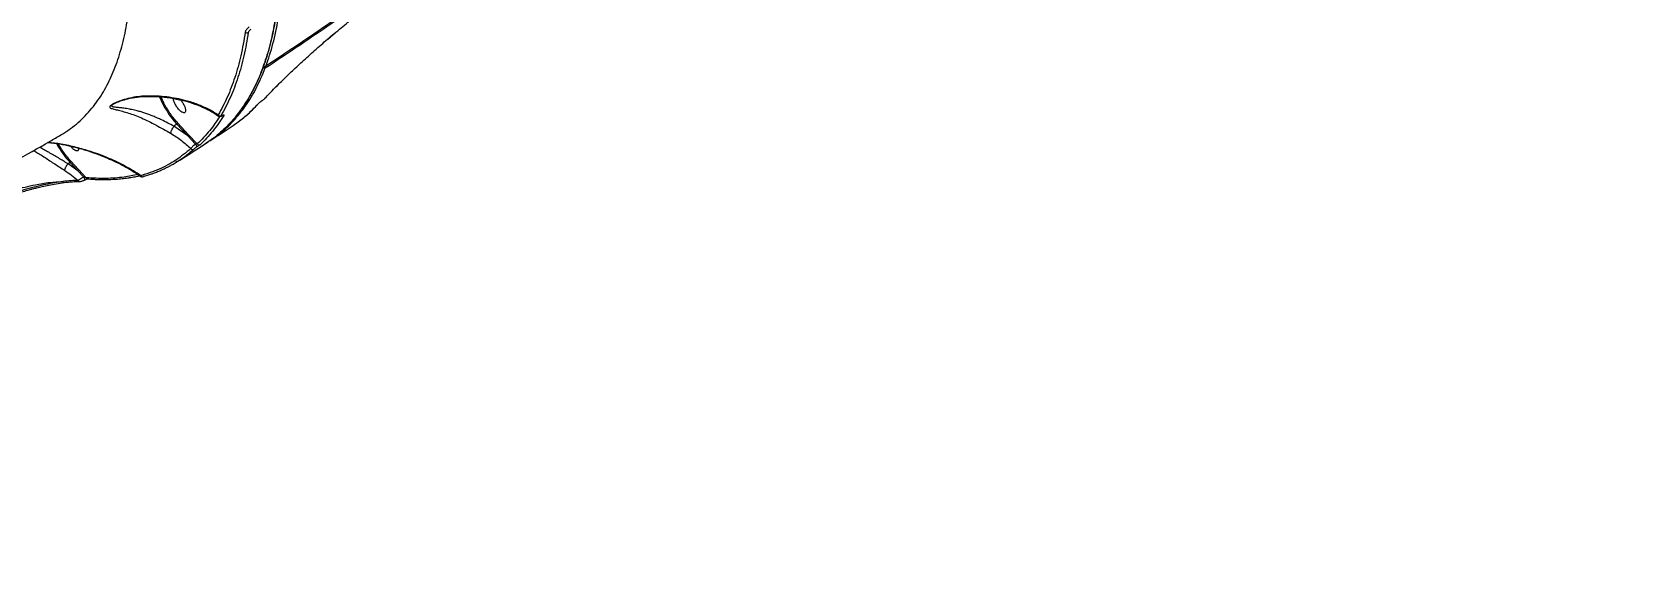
# Model space of a CAD drawing. Header units: millimetres. Extents: x -6234 to 7498, y -6127 to 5103.
# Drawn here: x 4208 to 4942, y -1900 to -1650 of the extents above; entities that cross this region are included whole.
import ezdxf

# ---------------------------------------------------------------- set-up
doc = ezdxf.new("R2010")
doc.units = ezdxf.units.MM
for name, color, linetype in [('DIKOM_ОБЪЕКТ', 7, 'Continuous'), ('DIKOM_РАЗМЕР_ЗОНА', 7, 'Continuous'), ('DIKOM_РАЗМЕР_ОБЪЕКТА', 7, 'Continuous')]:
    doc.layers.add(name, color=color, linetype=linetype)
doc.styles.add('style1', font='arial.ttf', dxfattribs={"width": 0.8})
doc.dimstyles.new('1-50', dxfattribs={"dimtxt": 300, "dimasz": 200, "dimexe": 100, "dimexo": 0, "dimgap": 100, "dimtad": 1, "dimtxsty": 'style1', "dimcen": 200, "dimclrd": 7, "dimclre": 7, "dimclrt": 7, "dimadec": 1, "dimazin": 2, "dimtfac": 1, "dimtmove": 0, "dimatfit": 2, "dimfxl": 0, "dimlwd": 25, "dimlwe": 18, "dimarcsym": 0})

# ---------------------------------------------------------------- blocks, each defined once
blk = doc.blocks.new('*D10')
at = {"layer": 'Defpoints', "color": 0, "transparency": 16777216}
for p in [(5627.97, 903.07), (-3229.39, -1461.51), (5627.97, -5097.58)]:
    blk.add_point(p, dxfattribs=at)
at = {"layer": 'DIKOM_РАЗМЕР_ОБЪЕКТА', "color": 7, "lineweight": 18, "transparency": 16777216}
for p, q in [((5627.97, 903.07), (5627.97, -5197.58)), ((-3229.39, -1461.51), (-3229.39, -5197.58))]:
    blk.add_line(p, q, dxfattribs=at)
at = {"layer": 'DIKOM_РАЗМЕР_ОБЪЕКТА', "color": 7, "lineweight": 25, "transparency": 16777216}
blk.add_line((-3029.39, -5097.58), (5427.97, -5097.58), dxfattribs=at)
at = {"layer": 'DIKOM_РАЗМЕР_ОБЪЕКТА', "color": 7, "transparency": 16777216}
for points in [[(-3029.39, -5064.25), (-3029.39, -5130.92), (-3229.39, -5097.58)], [(5427.97, -5064.25), (5427.97, -5130.92), (5627.97, -5097.58)]]:
    blk.add_solid(points, dxfattribs=at)
at = {"layer": 'DIKOM_РАЗМЕР_ОБЪЕКТА', "color": 7, "lineweight": 40, "transparency": 16777216, "insert": (1488.3, -4844.41), "char_height": 300, "attachment_point": 5, "style": 'style1'}
blk.add_mtext('8850', dxfattribs=at)
blk = doc.blocks.new('*D13')
at = {"layer": 'Defpoints', "color": 0, "transparency": 16777216}
for p in [(7498.07, 1778.2), (-5229.39, -1831.36), (7498.07, -6026.74)]:
    blk.add_point(p, dxfattribs=at)
at = {"layer": 'DIKOM_РАЗМЕР_ЗОНА', "color": 7, "lineweight": 18, "transparency": 16777216}
for p, q in [((7498.07, 1778.2), (7498.07, -6126.74)), ((-5229.39, -1831.36), (-5229.39, -6126.74))]:
    blk.add_line(p, q, dxfattribs=at)
at = {"layer": 'DIKOM_РАЗМЕР_ЗОНА', "color": 7, "lineweight": 25, "transparency": 16777216}
blk.add_line((-5029.39, -6026.74), (7298.07, -6026.74), dxfattribs=at)
at = {"layer": 'DIKOM_РАЗМЕР_ЗОНА', "color": 7, "transparency": 16777216}
for points in [[(-5029.39, -5993.4), (-5029.39, -6060.07), (-5229.39, -6026.74)], [(7298.07, -5993.4), (7298.07, -6060.07), (7498.07, -6026.74)]]:
    blk.add_solid(points, dxfattribs=at)
at = {"layer": 'DIKOM_РАЗМЕР_ЗОНА', "color": 7, "transparency": 16777216, "insert": (1560.69, -5773.56), "char_height": 300, "attachment_point": 5, "style": 'style1'}
blk.add_mtext('12750', dxfattribs=at)

msp = doc.modelspace()

# ---------------------------------------------------------------- linework, layer by layer
at = {"layer": 'DIKOM_ОБЪЕКТ', "color": 7, "linetype": 'Continuous', "lineweight": 15}
for p, q in [((4342.779, -1653.555), (4346.335, -1650.55)), ((4318.89, -1675.615), (4320.596, -1673.921)), ((4244.802, -1683.364), (4245.411, -1683.038)), ((4311.273, -1682.907), (4311.415, -1682.763)), ((4312.572, -1681.856), (4312.522, -1681.874)), ((4272.537, -1693.426), (4272.534, -1693.429)), ((4273.929, -1692.522), (4272.537, -1693.426)), ((4278.831, -1697.791), (4272.537, -1693.426)), ((4278.831, -1697.791), (4273.929, -1692.522)), ((4279.242, -1697.267), (4274.339, -1691.997)), ((4299.976, -1692.747), (4300.64, -1692.246)), ((4282.436, -1701.577), (4278.831, -1697.791)), ((4283.164, -1701.507), (4279.242, -1697.267)), ((4286.837, -1701.336), (4287.466, -1700.955)), ((4287.314, -1701.121), (4287.667, -1700.862)), ((4287.431, -1700.928), (4288.26, -1700.359)), ((4287.667, -1700.862), (4287.822, -1700.748)), ((4225.05, -1709.961), (4224.139, -1710.554)), ((4228.569, -1713.744), (4225.05, -1709.961)), ((4228.98, -1713.22), (4225.461, -1709.437)), ((4274.066, -1709.519), (4273.241, -1709.968)), ((4274.08, -1709.543), (4274.478, -1709.295)), ((4224.139, -1710.554), (4224.136, -1710.556)), ((4228.569, -1713.744), (4224.139, -1710.554)), ((4231.282, -1716.582), (4228.569, -1713.744)), ((4232.461, -1716.982), (4228.98, -1713.22)), ((4258.252, -1715.728), (4258.541, -1715.661)), ((4258.99, -1715.528), (4258.419, -1715.635)), ((4229.481, -1718.645), (4229.391, -1718.651))]:
    msp.add_line(p, q, dxfattribs=at)
at = {"layer": 'DIKOM_ОБЪЕКТ', "color": 7, "linetype": 'Continuous', "lineweight": 15, "flags": 128}
for points in [[(4314.124, -1680.577), (4314.255, -1680.469), (4314.307, -1680.41)], [(4311.075, -1683.09), (4311.214, -1682.974), (4311.276, -1682.903)], [(4294.713, -1688.455), (4294.669, -1688.5), (4294.629, -1688.527)], [(4258.449, -1716.444), (4258.383, -1716.456), (4258.281, -1716.466)], [(4222.445, -1719.124), (4222.329, -1719.128), (4222.326, -1719.128)], [(4231.775, -1717.912), (4231.838, -1717.915), (4231.848, -1717.903)]]:
    msp.add_lwpolyline(points, dxfattribs=at)
at = {"layer": 'DIKOM_ОБЪЕКТ', "color": 7, "linetype": 'Continuous', "lineweight": 15}
for centre, radius, start, end in [((4305.912, -1649.589), 1.115, 225.249314, 301.077852), ((4313.361, -1666.607), 0.915, 350.489805, 28.957854), ((4305.038, -1663.926), 42.255, 202.241503, 222.589585), ((4318.352, -1675.359), 0.595, 300.998188, 334.891334), ((4293.563, -1687.582), 1.036, 218.362947, 300.202389), ((4294.847, -1687.589), 0.981, 255.604505, 301.379561), ((4257.074, -1680.733), 43.357, 208.334795, 222.386707), ((4278.391, -1697.024), 0.884, 299.828894, 344.068595), ((4280.736, -1703.218), 2.363, 8.755644, 44.001875), ((4284, -1700.97), 0.994, 212.721523, 300.123651), ((4281.116, -1703.046), 0.988, 214.922879, 300.12143), ((4228.128, -1712.976), 0.886, 299.879223, 344.018265), ((4229.182, -1718.263), 2.69, 7.683268, 38.669755), ((4233.25, -1716.598), 0.878, 205.931682, 264.331833), ((4258.265, -1715.514), 0.952, 211.775495, 271.02111), ((4258.532, -1714.805), 0.856, 270.66758, 302.364477), ((4222.451, -1718.337), 0.801, 204.541897, 261.06092), ((4229.407, -1717.815), 0.835, 207.069859, 268.902507)]:
    msp.add_arc(centre, radius, start, end, dxfattribs=at)
for points, knots in [([(4314.572, -1665.937), (4315.705, -1662.572), (4317.961, -1655.871), (4320.295, -1644.611), (4321.856, -1632.589), (4322.583, -1619.773), (4322.516, -1606.249), (4321.669, -1592.07), (4320.066, -1577.299), (4317.73, -1561.997), (4314.688, -1546.223), (4310.968, -1530.038), (4306.597, -1513.499), (4301.605, -1496.665), (4296.024, -1479.592), (4289.885, -1462.333), (4283.221, -1444.942), (4276.062, -1427.47), (4268.444, -1409.967), (4260.398, -1392.48), (4251.958, -1375.054), (4244.7, -1360.77), (4238.854, -1349.642), (4234.56, -1341.636), (4230.205, -1333.675), (4225.79, -1325.762), (4221.32, -1317.901), (4216.797, -1310.095), (4210.968, -1300.218), (4203.772, -1288.329), (4195.138, -1274.513), (4185.345, -1259.327), (4174.354, -1242.881), (4162.135, -1225.323), (4149.825, -1208.324), (4137.467, -1191.911), (4125.997, -1177.257), (4115.433, -1164.216), (4105.767, -1152.638), (4096.047, -1141.348), (4086.29, -1130.361), (4076.506, -1119.692), (4066.712, -1109.354), (4055.618, -1098.031), (4043.243, -1085.919), (4029.629, -1073.258), (4016.125, -1061.377), (4002.749, -1050.228), (3993.975, -1043.483), (3989.592, -1040.113)], [0, 0, 0, 0, 0.0271357, 0.0540497, 0.0807422, 0.107213, 0.133462, 0.1594895, 0.1852954, 0.2108795, 0.2362419, 0.2613828, 0.286302, 0.3109995, 0.3354754, 0.3597295, 0.3837621, 0.4075729, 0.4311621, 0.4545296, 0.4776755, 0.5005996, 0.5112386, 0.5218231, 0.5323528, 0.542828, 0.5532488, 0.5636147, 0.5739263, 0.5926882, 0.6112665, 0.6296616, 0.6544488, 0.6788948, 0.7030001, 0.7267641, 0.7501873, 0.7681707, 0.7861326, 0.8040731, 0.8219922, 0.8398901, 0.8577664, 0.8756214, 0.900581, 0.9254987, 0.9503743, 0.9752081, 1, 1, 1, 1]), ([(4314.263, -1666.758), (4323.705, -1660.49), (4342.589, -1647.955), (4370.042, -1628.109), (4396.822, -1607.521), (4422.844, -1586.134), (4447.952, -1564.121), (4472.133, -1541.511), (4495.385, -1518.34), (4517.832, -1494.493), (4539.585, -1469.842), (4560.608, -1444.395), (4580.863, -1418.163), (4600.204, -1391.32), (4618.617, -1363.892), (4635.977, -1336.07), (4652.296, -1307.893), (4667.555, -1279.386), (4681.927, -1250.443), (4690.688, -1230.78), (4695.068, -1220.949)], [0, 0, 0, 0, 0.056, 0.112, 0.168, 0.2239999, 0.2799998, 0.3349999, 0.39, 0.445, 0.5000001, 0.5559999, 0.6120001, 0.6679999, 0.7239999, 0.7799999, 0.835, 0.89, 0.945, 1, 1, 1, 1]), ([(4695.377, -1220.127), (4690.915, -1230.137), (4681.992, -1250.156), (4667.33, -1279.612), (4651.75, -1308.615), (4635.174, -1337.099), (4617.746, -1364.882), (4599.495, -1391.948), (4580.458, -1418.285), (4560.542, -1444.033), (4539.637, -1469.322), (4517.745, -1494.115), (4494.867, -1518.378), (4471.156, -1541.938), (4446.633, -1564.775), (4421.47, -1586.734), (4395.71, -1607.818), (4369.377, -1628.004), (4342.396, -1647.474), (4323.847, -1659.783), (4314.572, -1665.937)], [0, 0, 0, 0, 0.056, 0.1119999, 0.1679999, 0.2239999, 0.2799999, 0.3349998, 0.3899999, 0.4449999, 0.5000001, 0.5560002, 0.6120002, 0.6680001, 0.7239999, 0.78, 0.8350001, 0.8900001, 0.9450001, 1, 1, 1, 1]), ([(4166.999, -1235.599), (4171.102, -1241.573), (4179.316, -1253.53), (4191.244, -1271.821), (4202.854, -1290.329), (4214.086, -1309.034), (4224.915, -1327.878), (4235.308, -1346.812), (4245.233, -1365.783), (4254.661, -1384.74), (4263.563, -1403.63), (4270.971, -1420.283), (4277.082, -1434.75), (4282.077, -1447.109), (4286.84, -1459.472), (4291.358, -1471.818), (4295.614, -1484.128), (4299.595, -1496.379), (4303.785, -1510.199), (4307.999, -1525.486), (4312.008, -1542.08), (4315.336, -1558.338), (4317.944, -1574.187), (4319.382, -1586.132), (4320.12, -1594.508), (4320.478, -1599.556), (4320.739, -1604.532), (4320.905, -1609.432), (4320.972, -1614.253), (4320.941, -1618.992), (4320.733, -1626.385), (4320.033, -1636.142), (4318.413, -1647.402), (4316.124, -1657.606), (4313.23, -1666.789), (4309.649, -1675.232), (4305.368, -1682.882), (4300.401, -1689.727), (4294.664, -1695.602), (4290.265, -1699.375), (4287.59, -1700.885), (4287.274, -1701.064)], [0, 0, 0, 0, 0.0313103, 0.062674, 0.0940913, 0.125562, 0.1570864, 0.1886642, 0.2202955, 0.2519805, 0.2837188, 0.3155107, 0.3365976, 0.3579048, 0.379432, 0.4011795, 0.4231471, 0.4453349, 0.4677428, 0.4994821, 0.5316527, 0.5642547, 0.5972882, 0.6307531, 0.642273, 0.6538375, 0.6654465, 0.6771002, 0.6887984, 0.7005411, 0.7123283, 0.7449699, 0.7779485, 0.8082221, 0.8387742, 0.8696048, 0.9007138, 0.9321015, 0.9637677, 0.9957123, 1, 1, 1, 1]), ([(4300.508, -1689.246), (4300.82, -1688.889), (4302.148, -1687.366), (4304.285, -1684.384), (4306.911, -1680.298), (4309.911, -1674.813), (4313.078, -1667.663), (4316.106, -1658.492), (4318.46, -1648.523), (4320.137, -1637.788), (4321.131, -1626.305), (4321.445, -1614.106), (4321.076, -1601.214), (4320.025, -1587.662), (4318.294, -1573.491), (4315.89, -1558.746), (4312.82, -1543.462), (4309.091, -1527.673), (4304.71, -1511.416), (4299.69, -1494.726), (4294.042, -1477.656), (4287.784, -1460.254), (4280.938, -1442.574), (4273.515, -1424.651), (4265.535, -1406.531), (4257.014, -1388.25), (4247.976, -1369.859), (4238.446, -1351.413), (4228.455, -1332.97), (4217.612, -1313.839), (4205.879, -1294.072), (4195.594, -1277.546), (4187.533, -1265.015), (4183.129, -1258.303), (4179.854, -1253.377), (4177.511, -1249.877), (4174.659, -1245.652), (4171.284, -1240.703), (4168.844, -1237.18), (4167.539, -1235.296)], [0, 0, 0, 0, 0.0057732, 0.024642, 0.0435097, 0.062377, 0.0954079, 0.128492, 0.1615035, 0.1945095, 0.2275141, 0.2605164, 0.2935182, 0.3265744, 0.3596084, 0.392606, 0.4256026, 0.4585986, 0.4915932, 0.5246071, 0.5576721, 0.5906683, 0.623661, 0.6566539, 0.6896463, 0.7226395, 0.7556886, 0.7887162, 0.8217082, 0.8546993, 0.8916487, 0.9285981, 0.9448437, 0.9606051, 0.9657519, 0.9722312, 0.9801083, 0.9893668, 1, 1, 1, 1]), ([(4220.887, -1697.372), (4222.087, -1696.638), (4224.549, -1695.132), (4227.998, -1692.451), (4231.291, -1689.442), (4234.344, -1686.128), (4237.163, -1682.527), (4240.489, -1677.532), (4244.034, -1670.808), (4247.43, -1661.955), (4250.029, -1652.299), (4251.597, -1643.366), (4252.478, -1635.542), (4252.94, -1629.094), (4253.167, -1622.452), (4253.163, -1615.627), (4252.934, -1608.632), (4252.486, -1601.478), (4251.763, -1593.519), (4250.7, -1584.71), (4249.228, -1575.012), (4247.442, -1565.136), (4245.353, -1555.103), (4242.974, -1544.935), (4240.268, -1534.458), (4237.226, -1523.675), (4233.842, -1512.594), (4230.184, -1501.432), (4226.267, -1490.21), (4222.104, -1478.947), (4217.32, -1466.669), (4211.845, -1453.361), (4205.604, -1439.018), (4199.037, -1424.685), (4192.167, -1410.393), (4184.312, -1394.769), (4175.363, -1377.808), (4165.201, -1359.537), (4154.632, -1341.383), (4147.233, -1329.408), (4143.541, -1323.432)], [0, 0, 0, 0, 0.0199936, 0.041, 0.0618969, 0.082684, 0.1033616, 0.1239296, 0.1620787, 0.1997421, 0.2369201, 0.2736128, 0.2943639, 0.3149567, 0.3353911, 0.3556669, 0.3757845, 0.3957436, 0.4155444, 0.4405409, 0.4652902, 0.4897922, 0.5140471, 0.5380547, 0.5618151, 0.5866812, 0.6113132, 0.6357105, 0.6598735, 0.6838021, 0.7074959, 0.7372214, 0.7666792, 0.7958691, 0.8247911, 0.8534451, 0.8903048, 0.9270175, 0.9635828, 1, 1, 1, 1]), ([(4318.659, -1675.87), (4319.949, -1674.585), (4322.53, -1672.015), (4327.268, -1667.485), (4332.519, -1662.616), (4338.22, -1657.504), (4344.25, -1652.288), (4350.449, -1647.138), (4356.708, -1642.146), (4360.755, -1639.117), (4362.781, -1637.602)], [0, 0, 0, 0, 0.1253488, 0.2508637, 0.3753436, 0.5006254, 0.6251959, 0.7503316, 0.8750621, 1, 1, 1, 1]), ([(4305.127, -1650.381), (4304.505, -1654.035), (4303.263, -1661.332), (4300.47, -1671.184), (4297.065, -1680.286), (4294.19, -1685.576), (4292.751, -1688.225)], [0, 0, 0, 0, 0.2503516, 0.500001, 0.749651, 1, 1, 1, 1]), ([(4306.488, -1650.544), (4305.878, -1654.137), (4304.651, -1661.366), (4301.883, -1671.207), (4298.463, -1680.407), (4295.55, -1685.777), (4294.084, -1688.478)], [0, 0, 0, 0, 0.2455099, 0.4940136, 0.7455107, 1, 1, 1, 1]), ([(4306.917, -1647.994), (4306.69, -1648.182), (4306.235, -1648.558), (4305.665, -1649.222), (4305.251, -1649.871), (4305.168, -1650.211), (4305.127, -1650.381)], [0, 0, 0, 0, 0.2500205, 0.4999258, 0.749777, 1, 1, 1, 1]), ([(4307.604, -1649.15), (4307.464, -1649.26), (4307.185, -1649.48), (4306.831, -1649.867), (4306.572, -1650.246), (4306.516, -1650.444), (4306.488, -1650.544)], [0, 0, 0, 0, 0.2499763, 0.4999643, 0.7496985, 1, 1, 1, 1]), ([(4313.375, -1665.871), (4313.467, -1665.929), (4313.651, -1666.043), (4313.976, -1666.104), (4314.299, -1666.079), (4314.481, -1665.984), (4314.572, -1665.937)], [0, 0, 0, 0, 0.249995, 0.5000301, 0.7499334, 1, 1, 1, 1]), ([(4313.613, -1666.116), (4313.74, -1666.149), (4313.919, -1666.195), (4314.192, -1666.161), (4314.406, -1666.095), (4314.536, -1665.993), (4314.596, -1665.946)], [0, 0, 0, 0, 0.369059, 0.5253673, 0.7847264, 1, 1, 1, 1]), ([(4289.729, -1699.351), (4290.986, -1698.531), (4294.604, -1696.168), (4299.835, -1691.088), (4305.438, -1684.157), (4310.34, -1676.132), (4312.952, -1669.891), (4314.263, -1666.758)], [0, 0, 0, 0, 0.116091, 0.3343331, 0.5543994, 0.7762874, 1, 1, 1, 1]), ([(4314.263, -1666.758), (4314.172, -1666.805), (4313.991, -1666.899), (4313.665, -1666.93), (4313.455, -1666.873), (4313.351, -1666.845)], [0, 0, 0, 0, 0.3333346, 0.666707, 1, 1, 1, 1]), ([(4259.818, -1679.597), (4258.563, -1679.67), (4256.037, -1679.819), (4252.371, -1680.497), (4248.853, -1681.46), (4246.162, -1682.495), (4244.411, -1683.383), (4243.472, -1684.028), (4243.115, -1684.556), (4243.311, -1684.938), (4243.872, -1685.228), (4244.929, -1685.558), (4246.632, -1685.955), (4249.03, -1686.55), (4251.692, -1687.327), (4254.577, -1688.324), (4257.663, -1689.57), (4260.914, -1691.07), (4264.29, -1692.807), (4267.729, -1694.727), (4269.931, -1696.007), (4271.034, -1696.647)], [0, 0, 0, 0, 0.0614748, 0.1237181, 0.1865143, 0.2501492, 0.2824438, 0.3151083, 0.3478444, 0.3803911, 0.4126314, 0.4444744, 0.5076559, 0.5698164, 0.6315679, 0.6935133, 0.7547534, 0.8160766, 0.8772205, 0.9385432, 1, 1, 1, 1]), ([(4245.411, -1683.038), (4245.608, -1682.928), (4246.426, -1682.473), (4248.56, -1681.668), (4251.807, -1680.728), (4255.654, -1679.963), (4258.585, -1679.822), (4260.004, -1679.754)], [0, 0, 0, 0, 0.0622362, 0.2578259, 0.460399, 0.7388586, 1, 1, 1, 1]), ([(4259.76, -1679.738), (4261.269, -1679.737), (4264.563, -1679.735), (4269.735, -1680.224), (4274.895, -1681.133), (4279.852, -1682.457), (4284.467, -1684.121), (4288.939, -1686.181), (4291.577, -1687.888), (4292.877, -1688.729)], [0, 0, 0, 0, 0.1168352, 0.2549572, 0.4137515, 0.5476101, 0.6926144, 0.8485721, 1, 1, 1, 1]), ([(4292.751, -1688.225), (4291.308, -1687.333), (4288.43, -1685.554), (4283.466, -1683.392), (4278.543, -1681.788), (4273.77, -1680.682), (4269.279, -1679.985), (4264.631, -1679.573), (4261.423, -1679.589), (4259.818, -1679.597)], [0, 0, 0, 0, 0.1666545, 0.3325145, 0.4995614, 0.62503, 0.7497833, 0.8748677, 1, 1, 1, 1]), ([(4259.818, -1679.597), (4259.867, -1679.665), (4259.925, -1679.748), (4259.984, -1679.723), (4259.993, -1679.719)], [0, 0, 0, 0, 0.8359086, 1, 1, 1, 1]), ([(4274.339, -1691.997), (4273.853, -1691.453), (4272.864, -1690.344), (4271.412, -1688.448), (4270.009, -1686.4), (4268.716, -1684.251), (4267.574, -1682.093), (4266.973, -1680.698), (4266.678, -1680.014)], [0, 0, 0, 0, 0.1591766, 0.3240692, 0.4929923, 0.6640096, 0.8350315, 1, 1, 1, 1]), ([(4276.687, -1687.193), (4276.363, -1687.033), (4275.716, -1686.714), (4274.578, -1685.577), (4273.523, -1684.143), (4272.719, -1682.607), (4272.281, -1681.391), (4272.289, -1680.907), (4272.292, -1680.762)], [0, 0, 0, 0, 0.1841906, 0.3683939, 0.5525882, 0.7367864, 0.9209827, 1, 1, 1, 1]), ([(4312.572, -1681.856), (4312.657, -1681.796), (4312.831, -1681.672), (4313.17, -1681.417), (4313.545, -1681.116), (4313.9, -1680.806), (4314.049, -1680.653), (4314.124, -1680.577)], [0, 0, 0, 0, 0.122092, 0.2508439, 0.500746, 0.7506858, 1, 1, 1, 1]), ([(4313.937, -1680.761), (4313.974, -1680.729), (4314.142, -1680.585), (4314.235, -1680.487), (4314.307, -1680.411)], [0, 0, 0, 0, 0.2186662, 1, 1, 1, 1]), ([(4314.124, -1680.577), (4314.766, -1679.889), (4316.052, -1678.512), (4317.79, -1676.751), (4318.659, -1675.87)], [0, 0, 0, 0, 0.5000006, 1, 1, 1, 1]), ([(4272.534, -1693.429), (4271.599, -1692.928), (4269.728, -1691.924), (4267.161, -1690.646), (4264.934, -1689.623), (4263.017, -1688.806), (4261.12, -1688.067), (4259.27, -1687.417), (4257.488, -1686.855), (4255.912, -1686.417), (4254.496, -1686.068), (4253.326, -1685.809), (4252.114, -1685.571), (4250.888, -1685.358), (4249.732, -1685.186), (4248.642, -1685.047), (4247.695, -1684.938), (4246.742, -1684.837), (4245.888, -1684.746), (4245.111, -1684.643), (4244.479, -1684.514), (4244.066, -1684.322), (4244.017, -1684.017), (4244.35, -1683.665), (4244.711, -1683.429), (4244.804, -1683.368)], [0, 0, 0, 0, 0.0758498, 0.1518958, 0.2003213, 0.2509879, 0.3040383, 0.3536758, 0.4038843, 0.4553564, 0.4915496, 0.5314138, 0.5636696, 0.606922, 0.6519511, 0.6823714, 0.7235578, 0.7583584, 0.7964159, 0.8344078, 0.8725987, 0.9106234, 0.9487015, 0.9867676, 1, 1, 1, 1]), ([(4275.589, -1681.385), (4275.914, -1681.801), (4276.594, -1682.673), (4277.385, -1684.2), (4277.854, -1685.627), (4277.889, -1686.71), (4277.509, -1687.328), (4276.961, -1687.238), (4276.687, -1687.193)], [0, 0, 0, 0, 0.1541342, 0.3233077, 0.4924818, 0.6616577, 0.8308238, 1, 1, 1, 1]), ([(4292.751, -1688.225), (4292.742, -1688.365), (4292.73, -1688.572), (4292.868, -1688.649), (4292.912, -1688.674)], [0, 0, 0, 0, 0.6782074, 1, 1, 1, 1]), ([(4294.713, -1688.455), (4294.785, -1688.415), (4294.93, -1688.333), (4295.165, -1688.227), (4295.362, -1688.181), (4295.447, -1688.245), (4295.388, -1688.366), (4295.358, -1688.426)], [0, 0, 0, 0, 0.12353373, 0.25046874, 0.50014303, 0.74998602, 1, 1, 1, 1]), ([(4299.995, -1692.776), (4300.54, -1692.399), (4301.519, -1691.72), (4302.741, -1690.759), (4303.671, -1690.037), (4304.467, -1689.4), (4305.222, -1688.774), (4305.951, -1688.147), (4306.658, -1687.52), (4307.347, -1686.887), (4308.097, -1686.178), (4308.994, -1685.296), (4309.976, -1684.291), (4310.646, -1683.55), (4310.955, -1683.208)], [0, 0, 0, 0, 0.1256101, 0.2259895, 0.3027911, 0.3734134, 0.4425713, 0.5102835, 0.5766388, 0.6416667, 0.7072677, 0.7932328, 0.9048619, 1, 1, 1, 1]), ([(4300.64, -1692.246), (4302.32, -1691.057), (4306.069, -1688.404), (4309.295, -1684.979), (4311.075, -1683.09)], [0, 0, 0, 0, 0.4483395, 1, 1, 1, 1]), ([(4311.075, -1683.09), (4311.14, -1683.022), (4311.269, -1682.887), (4311.606, -1682.591), (4311.976, -1682.294), (4312.313, -1682.039), (4312.487, -1681.916), (4312.572, -1681.856)], [0, 0, 0, 0, 0.2499111, 0.4996258, 0.7492298, 0.8775044, 1, 1, 1, 1]), ([(4272.534, -1693.429), (4272.404, -1693.597), (4272.093, -1694.002), (4271.694, -1694.671), (4271.381, -1695.311), (4271.176, -1695.831), (4271.044, -1696.309), (4271.037, -1696.535), (4271.034, -1696.647)], [0, 0, 0, 0, 0.1634049, 0.3931581, 0.5327987, 0.6844879, 0.8425072, 1, 1, 1, 1]), ([(4274.339, -1691.997), (4274.331, -1692.037), (4274.314, -1692.115), (4274.217, -1692.264), (4274.083, -1692.41), (4273.98, -1692.485), (4273.929, -1692.522)], [0, 0, 0, 0, 0.2500895, 0.4999702, 0.750051, 1, 1, 1, 1]), ([(4293.469, -1688.884), (4292.006, -1691.097), (4288.911, -1695.781), (4285.149, -1699.53), (4283.164, -1701.507)], [0, 0, 0, 0, 0.4725269, 1, 1, 1, 1]), ([(4295.358, -1688.426), (4293.733, -1690.895), (4290.466, -1695.858), (4286.495, -1699.833), (4284.499, -1701.829)], [0, 0, 0, 0, 0.49756437, 1, 1, 1, 1]), ([(4288.927, -1700.027), (4291.438, -1698.413), (4295.151, -1696.028), (4298.8, -1693.554), (4299.98, -1692.753)], [0, 0, 0, 0, 0.6764582, 1, 1, 1, 1]), ([(4292.909, -1688.716), (4293.054, -1688.787), (4293.337, -1688.926), (4293.93, -1688.887), (4294.355, -1688.668), (4294.631, -1688.525)], [0, 0, 0, 0, 0.2672595, 0.5227949, 1, 1, 1, 1]), ([(4294.084, -1688.478), (4294.056, -1688.537), (4294, -1688.657), (4294.082, -1688.722), (4294.274, -1688.678), (4294.503, -1688.575), (4294.643, -1688.495), (4294.713, -1688.455)], [0, 0, 0, 0, 0.2491618, 0.4992312, 0.7491374, 0.8757545, 1, 1, 1, 1]), ([(4294.631, -1688.525), (4294.668, -1688.504), (4294.739, -1688.463), (4294.797, -1688.431), (4294.798, -1688.424), (4294.798, -1688.421)], [0, 0, 0, 0, 0.3727341, 0.7298129, 1, 1, 1, 1]), ([(3812.064, -1835.08), (3814.606, -1834.798), (3823.052, -1833.862), (3837.383, -1831.934), (3855.061, -1829.305), (3872.725, -1826.335), (3890.373, -1823.049), (3907.999, -1819.44), (3925.599, -1815.511), (3943.168, -1811.262), (3960.7, -1806.692), (3978.191, -1801.802), (3995.636, -1796.594), (4013.031, -1791.067), (4030.369, -1785.222), (4047.646, -1779.061), (4064.857, -1772.584), (4081.997, -1765.792), (4099.062, -1758.688), (4116.045, -1751.27), (4132.943, -1743.542), (4149.749, -1735.505), (4166.46, -1727.159), (4183.072, -1718.512), (4199.569, -1709.539), (4212.173, -1702.482), (4219.231, -1698.321), (4220.875, -1697.352)], [0, 0, 0, 0, 0.0178448, 0.0592942, 0.1008018, 0.142368, 0.1839946, 0.2256816, 0.2674302, 0.3092412, 0.3511155, 0.3930531, 0.4350542, 0.4771201, 0.5192505, 0.5614457, 0.6037064, 0.6460319, 0.6884228, 0.7308788, 0.7734006, 0.8159871, 0.8586391, 0.9013562, 0.9441378, 0.9869843, 1, 1, 1, 1]), ([(4224.136, -1710.556), (4223.42, -1710.129), (4221.969, -1709.265), (4219.745, -1707.927), (4217.509, -1706.597), (4215.331, -1705.331), (4213.195, -1704.142), (4211.779, -1703.383), (4211.075, -1703.033), (4211.041, -1703.016)], [0, 0, 0, 0, 0.1630438, 0.3304654, 0.4927627, 0.6610692, 0.8226258, 0.9914782, 1, 1, 1, 1]), ([(4257.455, -1716.016), (4255.18, -1714.559), (4250.642, -1711.653), (4242.935, -1707.992), (4235.348, -1705.124), (4227.995, -1703.019), (4221.47, -1701.564), (4217.01, -1701.032), (4214.982, -1700.791)], [0, 0, 0, 0, 0.1957823, 0.390417, 0.5853815, 0.7325066, 0.8783534, 1, 1, 1, 1]), ([(4215.016, -1700.772), (4216.79, -1700.992), (4220.317, -1701.431), (4225.13, -1702.419), (4229.313, -1703.467), (4232.375, -1704.369), (4234.58, -1705.081), (4236.438, -1705.717), (4238.716, -1706.55), (4241.629, -1707.711), (4245.135, -1709.256), (4249.154, -1711.258), (4253.364, -1713.614), (4256.039, -1715.442), (4257.35, -1716.339)], [0, 0, 0, 0, 0.1063204, 0.21130501, 0.30256495, 0.37728781, 0.41523659, 0.4523174, 0.50516155, 0.57472975, 0.66099823, 0.76407908, 0.88427584, 1, 1, 1, 1]), ([(4225.461, -1709.437), (4224.975, -1708.892), (4223.986, -1707.783), (4222.53, -1705.888), (4221.141, -1703.84), (4220.191, -1702.321), (4219.767, -1701.508), (4219.72, -1701.418)], [0, 0, 0, 0, 0.2323219, 0.4729854, 0.7195314, 0.969135, 1, 1, 1, 1]), ([(4227.808, -1704.632), (4227.487, -1704.47), (4226.844, -1704.145), (4225.938, -1703.298), (4225.49, -1702.667), (4225.38, -1702.512)], [0, 0, 0, 0, 0.4301489, 0.8603494, 1, 1, 1, 1]), ([(4271.034, -1696.647), (4272.709, -1697.681), (4276.068, -1699.754), (4278.891, -1702.323), (4280.306, -1703.612)], [0, 0, 0, 0, 0.4985517, 1, 1, 1, 1]), ([(4274.919, -1709.02), (4275.892, -1708.416), (4280.05, -1705.835), (4284.149, -1703.148), (4287.29, -1701.089)], [0, 0, 0, 0, 0.23385776, 1, 1, 1, 1]), ([(4282.436, -1701.577), (4282.186, -1701.761), (4281.692, -1702.126), (4281.038, -1702.711), (4280.536, -1703.239), (4280.383, -1703.488), (4280.306, -1703.612)], [0, 0, 0, 0, 0.2554691, 0.5067595, 0.7540847, 1, 1, 1, 1]), ([(4283.071, -1702.859), (4282.914, -1702.962), (4282.598, -1703.17), (4282.162, -1703.475), (4281.808, -1703.736), (4281.678, -1703.846), (4281.612, -1703.901)], [0, 0, 0, 0, 0.249686, 0.4996733, 0.7496772, 1, 1, 1, 1]), ([(4283.164, -1701.507), (4283.115, -1701.494), (4283.019, -1701.47), (4282.832, -1701.471), (4282.661, -1701.498), (4282.527, -1701.538), (4282.465, -1701.564), (4282.436, -1701.577)], [0, 0, 0, 0, 0.2810371, 0.5481345, 0.7888154, 0.8979418, 1, 1, 1, 1]), ([(4284.499, -1701.829), (4284.436, -1701.884), (4284.309, -1701.994), (4283.963, -1702.252), (4283.535, -1702.553), (4283.226, -1702.757), (4283.071, -1702.859)], [0, 0, 0, 0, 0.2503864, 0.5003995, 0.7503435, 1, 1, 1, 1]), ([(4208.444, -1704.483), (4208.769, -1704.668), (4210.35, -1705.568), (4212.903, -1707.235), (4215.839, -1709.159), (4218.089, -1710.649), (4220.349, -1712.139), (4221.819, -1713.083), (4222.559, -1713.558)], [0, 0, 0, 0, 0.0791927, 0.3851497, 0.5391105, 0.6924172, 0.8452422, 1, 1, 1, 1]), ([(4225.461, -1709.437), (4225.452, -1709.476), (4225.435, -1709.555), (4225.338, -1709.703), (4225.205, -1709.85), (4225.102, -1709.924), (4225.05, -1709.961)], [0, 0, 0, 0, 0.2499941, 0.4999561, 0.7500314, 1, 1, 1, 1]), ([(4228.917, -1703.401), (4228.94, -1703.64), (4228.998, -1704.258), (4228.62, -1704.758), (4228.079, -1704.674), (4227.808, -1704.632)], [0, 0, 0, 0, 0.2401132, 0.6200336, 1, 1, 1, 1]), ([(4280.306, -1703.612), (4278.057, -1705.443), (4273.561, -1709.101), (4265.927, -1713.245), (4260.281, -1715.091), (4257.455, -1716.016)], [0, 0, 0, 0, 0.3335114, 0.666488, 1, 1, 1, 1]), ([(4258.281, -1716.466), (4259.019, -1716.253), (4260.358, -1715.866), (4262.116, -1715.274), (4263.478, -1714.778), (4264.586, -1714.347), (4265.583, -1713.939), (4266.58, -1713.509), (4267.586, -1713.052), (4268.603, -1712.567), (4269.648, -1712.043), (4270.829, -1711.423), (4272.354, -1710.621), (4273.475, -1709.942), (4274.096, -1709.566)], [0, 0, 0, 0, 0.13268441, 0.24051836, 0.32356732, 0.38692951, 0.44972645, 0.5138045, 0.57919316, 0.64599144, 0.71420996, 0.78800071, 0.88276749, 1, 1, 1, 1]), ([(4281.612, -1703.901), (4279.439, -1705.818), (4277.067, -1707.91), (4274.298, -1709.394), (4274.066, -1709.519)], [0, 0, 0, 0, 0.91591869, 1, 1, 1, 1]), ([(4224.136, -1710.556), (4224.01, -1710.706), (4223.709, -1711.065), (4223.319, -1711.656), (4223.001, -1712.234), (4222.779, -1712.719), (4222.614, -1713.187), (4222.577, -1713.434), (4222.559, -1713.558)], [0, 0, 0, 0, 0.1629879, 0.3910609, 0.5295367, 0.6805983, 0.8394692, 1, 1, 1, 1]), ([(4222.559, -1713.558), (4223.636, -1714.271), (4225.796, -1715.701), (4227.706, -1717.363), (4228.663, -1718.195)], [0, 0, 0, 0, 0.4989503, 1, 1, 1, 1]), ([(4231.282, -1716.582), (4231.138, -1716.676), (4230.854, -1716.86), (4230.295, -1717.215), (4229.665, -1717.608), (4229.053, -1717.979), (4228.792, -1718.124), (4228.663, -1718.196)], [0, 0, 0, 0, 0.1372579, 0.270803, 0.5234445, 0.7644405, 1, 1, 1, 1]), ([(4232.461, -1716.982), (4232.275, -1716.863), (4232.009, -1716.693), (4231.62, -1716.578), (4231.434, -1716.562), (4231.343, -1716.568), (4231.302, -1716.577), (4231.282, -1716.582)], [0, 0, 0, 0, 0.57186337, 0.81660116, 0.9172412, 0.96068441, 1, 1, 1, 1]), ([(4231.848, -1717.903), (4231.913, -1717.866), (4232.045, -1717.791), (4232.306, -1717.666), (4232.611, -1717.55), (4232.928, -1717.472), (4233.085, -1717.472), (4233.165, -1717.472)], [0, 0, 0, 0, 0.117459, 0.2362858, 0.4820224, 0.7386164, 1, 1, 1, 1]), ([(4256.056, -1715.483), (4253.989, -1715.914), (4249.307, -1716.892), (4241.449, -1717.428), (4235.457, -1717.131), (4232.461, -1716.982)], [0, 0, 0, 0, 0.28332763, 0.64168597, 1, 1, 1, 1]), ([(4233.093, -1717.463), (4233.932, -1717.523), (4235.438, -1717.631), (4237.407, -1717.712), (4238.925, -1717.749), (4240.178, -1717.762), (4242.517, -1717.754), (4245.422, -1717.646), (4248.769, -1717.364), (4250.861, -1717.111), (4252.379, -1716.891), (4253.517, -1716.71), (4254.945, -1716.453), (4256.109, -1716.227), (4256.786, -1716.069), (4256.901, -1716.042)], [0, 0, 0, 0, 0.0986414, 0.1769593, 0.2349992, 0.2815423, 0.3290426, 0.5208035, 0.6430606, 0.7558519, 0.7927026, 0.8428862, 0.9066936, 0.9841451, 1, 1, 1, 1]), ([(4257.455, -1716.016), (4257.399, -1716.104), (4257.31, -1716.242), (4257.365, -1716.277), (4257.385, -1716.29)], [0, 0, 0, 0, 0.64008049, 1, 1, 1, 1]), ([(4257.368, -1716.316), (4257.494, -1716.382), (4257.819, -1716.552), (4258.21, -1716.485), (4258.451, -1716.443)], [0, 0, 0, 0, 0.3866246, 1, 1, 1, 1]), ([(4167.157, -1737.23), (4169.298, -1735.929), (4173.566, -1733.335), (4180.573, -1729.791), (4187.767, -1726.625), (4194.239, -1724.215), (4199.848, -1722.433), (4204.61, -1721.133), (4209.964, -1719.934), (4215.863, -1718.958), (4219.745, -1718.767), (4221.722, -1718.669)], [0, 0, 0, 0, 0.1262767, 0.2516723, 0.3761947, 0.499845, 0.5823991, 0.6657794, 0.7499864, 0.8726799, 1, 1, 1, 1]), ([(4221.722, -1718.669), (4220.502, -1718.845), (4218.062, -1719.197), (4213.978, -1719.997), (4209.675, -1720.985), (4205.151, -1722.177), (4200.439, -1723.569), (4195.628, -1725.145), (4190.762, -1726.894), (4185.875, -1728.81), (4180.254, -1731.216), (4173.922, -1734.193), (4169.604, -1736.572), (4167.398, -1737.788)], [0, 0, 0, 0, 0.0835418, 0.1671641, 0.2508941, 0.3326178, 0.4158751, 0.5006963, 0.5814793, 0.6647212, 0.750436, 0.8724578, 1, 1, 1, 1]), ([(4167.438, -1738.436), (4168.872, -1737.633), (4171.472, -1736.178), (4175.2, -1734.288), (4178.209, -1732.842), (4180.735, -1731.684), (4184.22, -1730.147), (4188.971, -1728.196), (4194.988, -1725.971), (4200.84, -1724.041), (4205.151, -1722.782), (4208.099, -1721.993), (4210.108, -1721.481), (4212.584, -1720.89), (4215.55, -1720.25), (4218.935, -1719.609), (4221.141, -1719.296), (4222.329, -1719.128)], [0, 0, 0, 0, 0.0828842, 0.1502711, 0.2027557, 0.2427532, 0.2820767, 0.382599, 0.4837673, 0.5857407, 0.6813254, 0.7103481, 0.7453923, 0.7919986, 0.8500976, 0.9192706, 1, 1, 1, 1]), ([(4228.663, -1718.196), (4227.633, -1718.207), (4225.573, -1718.229), (4223.006, -1718.523), (4221.722, -1718.669)], [0, 0, 0, 0, 0.5000021, 1, 1, 1, 1]), ([(4222.448, -1719.124), (4223.735, -1718.977), (4226.308, -1718.683), (4228.363, -1718.662), (4229.391, -1718.651)], [0, 0, 0, 0, 0.50024427, 1, 1, 1, 1]), ([(4229.391, -1718.651), (4229.529, -1718.644), (4229.809, -1718.63), (4230.401, -1718.496), (4230.986, -1718.302), (4231.486, -1718.09), (4231.727, -1717.966), (4231.848, -1717.903)], [0, 0, 0, 0, 0.2397898, 0.4836774, 0.7358869, 0.8671725, 1, 1, 1, 1])]:
    msp.add_open_spline(points, degree=3, knots=knots, dxfattribs=at)

# ---------------------------------------------------------------- dimensions: what is measured, and where the dimension line sits
at = {"layer": 'DIKOM_РАЗМЕР_ЗОНА'}
dim = msp.add_linear_dim(base=(7498.074, -6026.735), p1=(-5229.391, -1831.362), p2=(7498.074, 1778.201), text='12750', dimstyle='1-50', dxfattribs=at)
dim.commit()
dim.dimension.update_dxf_attribs({"geometry": '*D13', "text_midpoint": (1560.691, -6026.735), "dimtype": 160})
at = {"layer": 'DIKOM_РАЗМЕР_ОБЪЕКТА', "lineweight": 40}
dim = msp.add_linear_dim(base=(5627.969, -5097.582), p1=(-3229.391, -1461.506), p2=(5627.969, 903.069), text='8850', dimstyle='1-50', dxfattribs=at)
dim.commit()
dim.dimension.update_dxf_attribs({"geometry": '*D10', "text_midpoint": (1488.304, -5097.582), "dimtype": 160})

doc.saveas('drawing.dxf')
